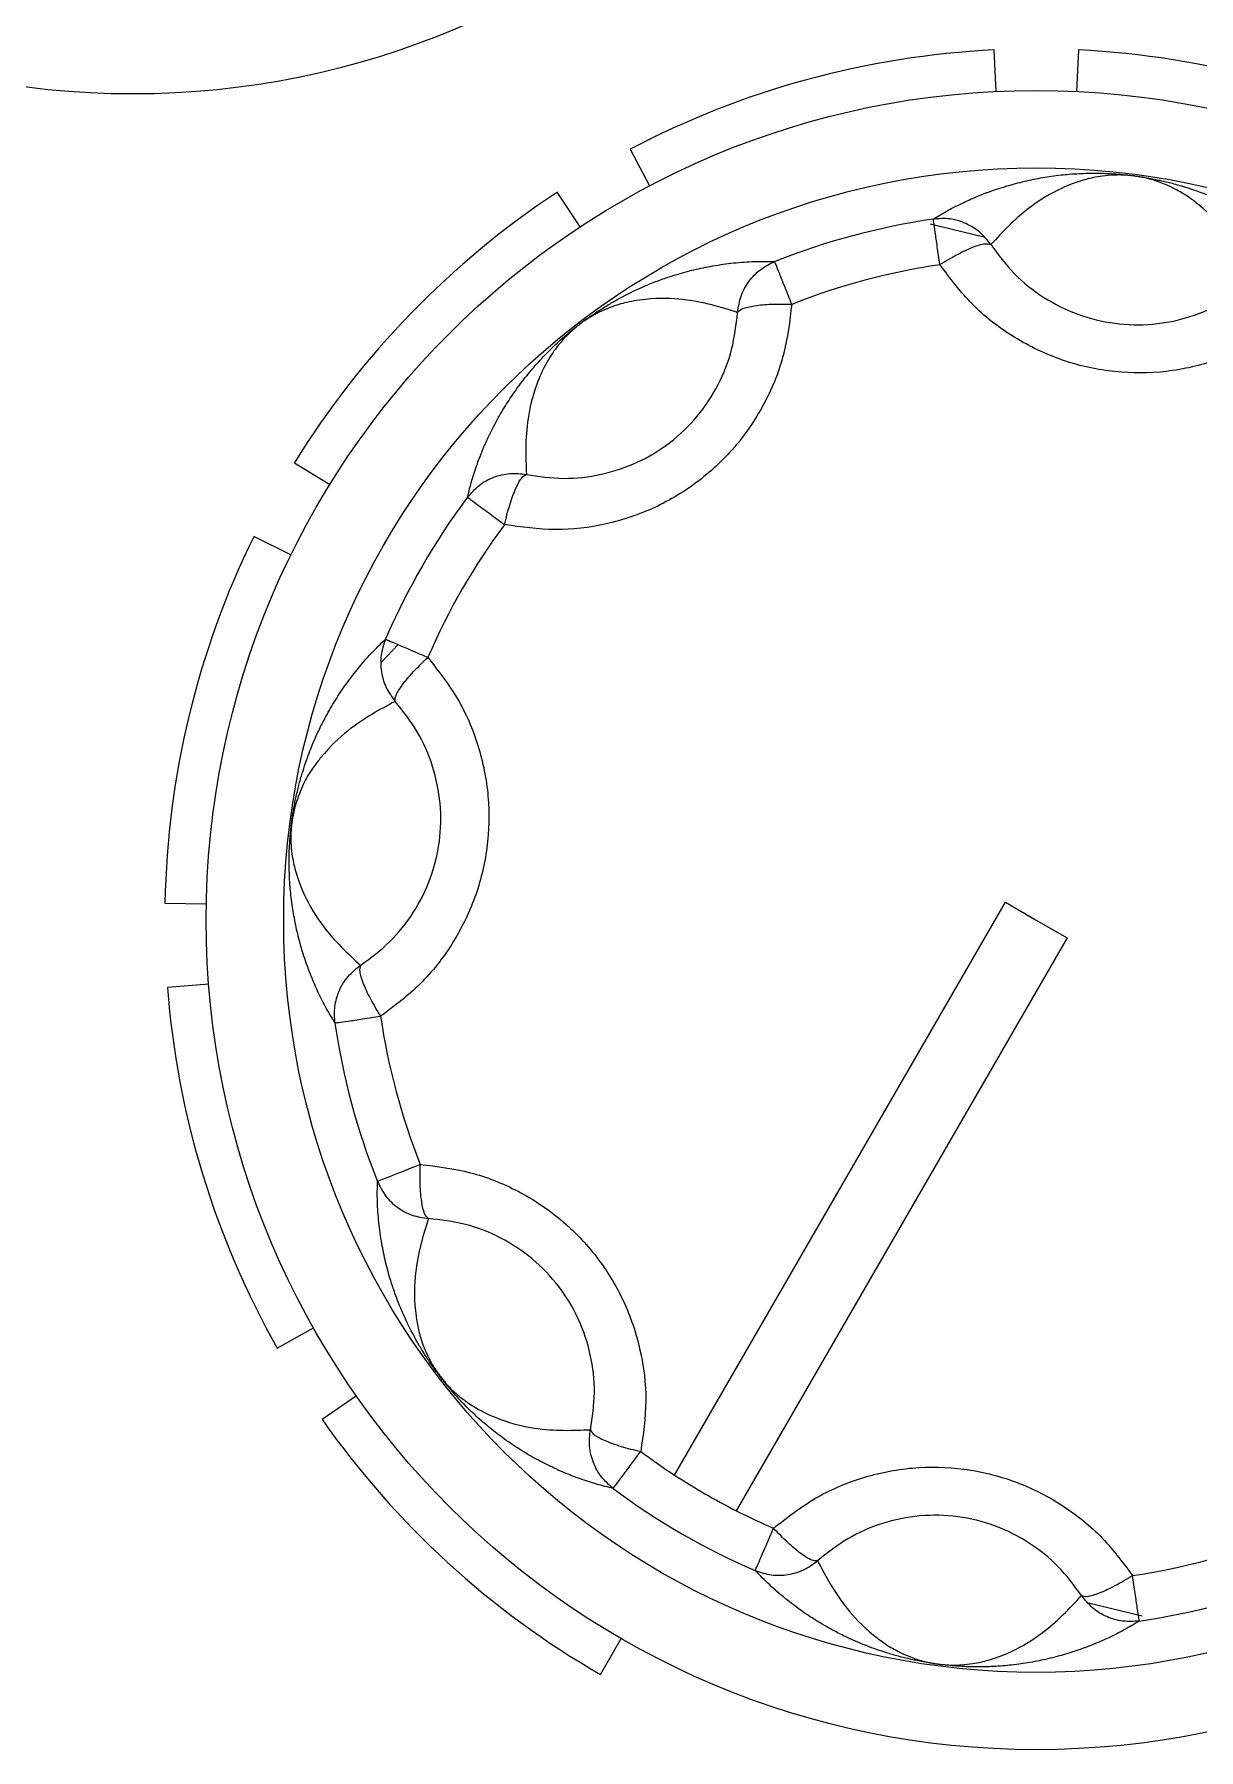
# Model space of a CAD drawing. Extents: x 90 to 120, y 105 to 234.
# Drawn here: x 100.52 to 110.34, y 179.08 to 193.55 of the extents above; entities that cross this region are included whole.
import ezdxf

# ---------------------------------------------------------------- set-up
doc = ezdxf.new("R2010")
doc.units = 0
doc.layers.get('0').update_dxf_attribs({"linetype": 'CONTINUOUS'})

msp = doc.modelspace()

# ---------------------------------------------------------------- linework, layer by layer
at = {"color": 7, "linetype": 'CONTINUOUS'}
for p, q in [((108.632, 193.069), (108.615, 193.419)), ((109.327, 193.419), (109.31, 193.069)), ((105.546, 192.58), (105.709, 192.271)), ((105.124, 191.926), (104.932, 192.218)), ((108.077, 191.951), (108.53, 191.842)), ((102.715, 189.936), (103.013, 189.752)), ((102.685, 189.158), (102.371, 189.312)), ((103.447, 188.25), (103.59, 188.401)), ((101.622, 186.22), (101.972, 186.213)), ((105.921, 181.394), (108.711, 186.227)), ((108.711, 186.227), (108.971, 186.077)), ((108.971, 186.077), (109.231, 185.927)), ((109.231, 185.927), (106.44, 181.094)), ((101.992, 185.535), (101.643, 185.508)), ((102.57, 182.464), (102.875, 182.636)), ((103.237, 182.062), (102.95, 181.862)), ((109.865, 180.204), (109.412, 180.313)), ((105.296, 179.712), (105.471, 180.015))]:
    msp.add_line(p, q, dxfattribs=at)
for centre, radius in [((101.351, 200.047), 7), ((108.971, 186.077), 7), ((108.971, 186.077), 6.347), ((108.971, 186.077), 6.347)]:
    msp.add_circle(centre, radius, dxfattribs=at)
for radius, start, end in [(7.35, 92.7778, 117.7778), (7.35, 62.2222, 87.2222), (7.35, 123.3333, 148.3333), (5.978, 98.3541, 111.6461), (5.589, 98.3541, 111.6461), (5.978, 143.3541, 156.6461), (7.35, 153.8889, 178.8889), (5.589, 143.3541, 156.6461), (7.35, 184.4444, 209.4444), (5.589, 188.3541, 201.6461), (5.978, 188.3541, 201.6461), (7.35, 215, 240), (5.589, 233.3541, 236.9233), (5.589, 236.9233, 243.0767), (5.978, 233.3541, 246.6461), (5.589, 243.0767, 246.6461), (5.589, 278.3541, 291.6461), (5.978, 278.3541, 291.6461)]:
    msp.add_arc((108.971, 186.077), radius, start, end, dxfattribs=at)
for points, knots in [([(108.103, 191.992), (108.143, 192.016), (108.222, 192.064), (108.348, 192.128), (108.441, 192.17), (108.492, 192.19), (108.506, 192.196), (108.52, 192.201), (108.533, 192.207), (108.547, 192.212), (108.561, 192.217), (108.616, 192.237), (108.712, 192.269), (108.862, 192.31), (109.012, 192.341), (109.162, 192.363), (109.311, 192.376), (109.459, 192.38), (109.587, 192.377), (109.7, 192.368), (109.757, 192.362), (109.794, 192.357), (109.826, 192.353), (109.864, 192.347), (109.94, 192.334), (110.032, 192.315), (110.133, 192.29), (110.27, 192.25), (110.422, 192.195), (110.56, 192.134), (110.665, 192.081), (110.743, 192.038), (110.812, 191.997), (110.879, 191.954), (110.976, 191.889), (111.094, 191.798), (111.227, 191.683), (111.301, 191.606), (111.341, 191.565)], [0, 0, 0, 0, 0.078391, 0.150163, 0.207851, 0.214007, 0.220098, 0.226125, 0.232087, 0.237984, 0.243817, 0.249586, 0.307037, 0.356885, 0.399143, 0.433836, 0.461003, 0.480736, 0.493286, 0.497165, 0.498669, 0.500022, 0.500977, 0.501991, 0.504361, 0.511152, 0.521242, 0.534847, 0.56656, 0.609017, 0.640733, 0.665147, 0.691564, 0.719987, 0.750416, 0.824975, 0.908168, 1, 1, 1, 1]), ([(110.815, 191.484), (110.746, 191.616), (110.639, 191.817), (110.421, 192.052), (110.264, 192.173), (110.162, 192.238), (110.044, 192.293), (109.927, 192.331), (109.844, 192.348), (109.818, 192.352), (109.797, 192.355), (109.775, 192.358), (109.748, 192.36), (109.71, 192.363), (109.655, 192.364), (109.58, 192.361), (109.476, 192.348), (109.331, 192.313), (109.126, 192.231), (108.841, 192.05), (108.69, 191.886), (108.589, 191.776)], [0, 0, 0, 0, 0.25102, 0.382673, 0.417101, 0.451457, 0.485547, 0.496713, 0.498407, 0.499196, 0.499947, 0.500693, 0.501474, 0.503156, 0.506772, 0.514355, 0.529809, 0.560982, 0.623576, 0.748979, 1, 1, 1, 1]), ([(108.589, 191.776), (108.56, 191.813), (108.501, 191.886), (108.379, 191.959), (108.243, 192.001), (108.149, 191.995), (108.103, 191.992)], [0, 0, 0, 0, 0.25, 0.5, 0.75, 1, 1, 1, 1]), ([(108.159, 191.608), (108.209, 191.638), (108.309, 191.698), (108.442, 191.759), (108.545, 191.791), (108.574, 191.781), (108.589, 191.776)], [0, 0, 0, 0, 0.2500007, 0.5, 0.7499993, 1, 1, 1, 1]), ([(108.589, 191.776), (108.651, 191.692), (108.776, 191.522), (109.029, 191.322), (109.317, 191.177), (109.632, 191.1), (109.956, 191.094), (110.272, 191.158), (110.568, 191.287), (110.733, 191.418), (110.815, 191.484)], [0, 0, 0, 0, 0.126286, 0.251681, 0.376065, 0.499528, 0.623751, 0.747882, 0.873447, 1, 1, 1, 1]), ([(104.175, 189.645), (104.186, 189.692), (104.208, 189.781), (104.252, 189.916), (104.289, 190.011), (104.31, 190.062), (104.316, 190.075), (104.322, 190.089), (104.328, 190.102), (104.334, 190.115), (104.34, 190.129), (104.364, 190.182), (104.41, 190.273), (104.487, 190.407), (104.571, 190.535), (104.662, 190.657), (104.758, 190.771), (104.86, 190.879), (104.952, 190.967), (105.038, 191.041), (105.083, 191.077), (105.113, 191.1), (105.138, 191.119), (105.169, 191.142), (105.232, 191.187), (105.311, 191.238), (105.4, 191.292), (105.525, 191.361), (105.672, 191.43), (105.811, 191.484), (105.924, 191.52), (106.01, 191.545), (106.087, 191.565), (106.165, 191.582), (106.28, 191.604), (106.427, 191.624), (106.602, 191.636), (106.71, 191.635), (106.766, 191.634)], [0, 0, 0, 0, 0.078391, 0.150163, 0.207851, 0.214007, 0.220098, 0.226125, 0.232087, 0.237984, 0.243817, 0.249586, 0.307037, 0.356885, 0.399143, 0.433836, 0.461003, 0.480736, 0.493286, 0.497165, 0.498669, 0.500022, 0.500977, 0.501991, 0.504361, 0.511152, 0.521242, 0.534847, 0.56656, 0.609017, 0.640733, 0.665147, 0.691564, 0.719987, 0.750416, 0.824975, 0.908168, 1, 1, 1, 1]), ([(106.452, 191.204), (106.46, 191.251), (106.474, 191.343), (106.543, 191.468), (106.64, 191.571), (106.724, 191.613), (106.766, 191.634)], [0, 0, 0, 0, 0.25, 0.5, 0.75, 1, 1, 1, 1]), ([(111.187, 191.209), (111.074, 191.12), (110.849, 190.944), (110.447, 190.772), (110.018, 190.685), (109.578, 190.695), (109.152, 190.799), (108.761, 190.994), (108.417, 191.262), (108.245, 191.492), (108.159, 191.608)], [0, 0, 0, 0, 0.1251185, 0.2500335, 0.3753378, 0.5000418, 0.6249935, 0.7499237, 0.8739243, 1, 1, 1, 1]), ([(106.909, 191.273), (106.892, 191.131), (106.858, 190.846), (106.695, 190.441), (106.454, 190.076), (106.136, 189.772), (105.76, 189.544), (105.347, 189.406), (104.913, 189.352), (104.629, 189.393), (104.486, 189.414)], [0, 0, 0, 0, 0.124938, 0.249963, 0.374872, 0.500081, 0.624831, 0.749849, 0.873923, 1, 1, 1, 1]), ([(106.452, 191.204), (106.31, 191.248), (106.092, 191.316), (105.772, 191.327), (105.575, 191.302), (105.457, 191.276), (105.335, 191.231), (105.225, 191.175), (105.155, 191.129), (105.133, 191.113), (105.116, 191.1), (105.099, 191.087), (105.078, 191.07), (105.049, 191.044), (105.009, 191.006), (104.959, 190.952), (104.894, 190.869), (104.817, 190.741), (104.73, 190.538), (104.656, 190.208), (104.665, 189.986), (104.671, 189.837)], [0, 0, 0, 0, 0.25102, 0.382673, 0.417101, 0.451457, 0.485547, 0.496713, 0.498407, 0.499196, 0.499947, 0.500693, 0.501474, 0.503156, 0.506772, 0.514355, 0.529809, 0.560982, 0.623576, 0.748979, 1, 1, 1, 1]), ([(104.671, 189.837), (104.775, 189.821), (104.983, 189.79), (105.304, 189.828), (105.61, 189.928), (105.887, 190.096), (106.121, 190.321), (106.299, 190.591), (106.416, 190.891), (106.44, 191.1), (106.452, 191.204)], [0, 0, 0, 0, 0.126452, 0.251895, 0.376378, 0.49948, 0.624235, 0.748201, 0.873616, 1, 1, 1, 1]), ([(106.452, 191.204), (106.463, 191.216), (106.483, 191.238), (106.589, 191.262), (106.734, 191.276), (106.851, 191.274), (106.909, 191.273)], [0, 0, 0, 0, 0.250001, 0.5, 0.749999, 1, 1, 1, 1]), ([(104.175, 189.645), (104.206, 189.68), (104.268, 189.751), (104.393, 189.818), (104.531, 189.853), (104.624, 189.842), (104.671, 189.837)], [0, 0, 0, 0, 0.25, 0.5, 0.75, 1, 1, 1, 1]), ([(104.486, 189.414), (104.5, 189.47), (104.529, 189.583), (104.58, 189.72), (104.63, 189.816), (104.657, 189.83), (104.671, 189.837)], [0, 0, 0, 0, 0.250001, 0.5, 0.749999, 1, 1, 1, 1]), ([(103.057, 185.209), (103.032, 185.25), (102.985, 185.328), (102.92, 185.455), (102.879, 185.548), (102.858, 185.599), (102.853, 185.612), (102.847, 185.626), (102.842, 185.64), (102.837, 185.653), (102.832, 185.667), (102.811, 185.722), (102.779, 185.819), (102.739, 185.968), (102.708, 186.118), (102.686, 186.269), (102.673, 186.417), (102.669, 186.566), (102.672, 186.693), (102.681, 186.806), (102.687, 186.864), (102.691, 186.9), (102.696, 186.932), (102.701, 186.971), (102.714, 187.047), (102.733, 187.138), (102.758, 187.24), (102.798, 187.376), (102.853, 187.529), (102.914, 187.666), (102.967, 187.771), (103.011, 187.85), (103.051, 187.918), (103.094, 187.986), (103.16, 188.082), (103.25, 188.201), (103.365, 188.333), (103.443, 188.408), (103.483, 188.447)], [0, 0, 0, 0, 0.078391, 0.150163, 0.207851, 0.214007, 0.220098, 0.226125, 0.232087, 0.237984, 0.243817, 0.249586, 0.307037, 0.356885, 0.399143, 0.433836, 0.461003, 0.480736, 0.493286, 0.497165, 0.498669, 0.500022, 0.500977, 0.501991, 0.504361, 0.511152, 0.521242, 0.534847, 0.56656, 0.609017, 0.640733, 0.665147, 0.691564, 0.719987, 0.750416, 0.824975, 0.908168, 1, 1, 1, 1]), ([(103.483, 188.447), (103.468, 188.403), (103.438, 188.314), (103.443, 188.172), (103.482, 188.035), (103.537, 187.96), (103.565, 187.922)], [0, 0, 0, 0, 0.25, 0.5, 0.75, 1, 1, 1, 1]), ([(103.84, 188.293), (103.928, 188.18), (104.105, 187.955), (104.277, 187.553), (104.363, 187.124), (104.354, 186.685), (104.249, 186.258), (104.055, 185.868), (103.786, 185.523), (103.557, 185.352), (103.441, 185.265)], [0, 0, 0, 0, 0.125119, 0.250033, 0.375338, 0.500042, 0.624994, 0.749924, 0.873924, 1, 1, 1, 1]), ([(103.565, 187.922), (103.564, 187.937), (103.563, 187.968), (103.62, 188.059), (103.714, 188.172), (103.798, 188.253), (103.84, 188.293)], [0, 0, 0, 0, 0.2500007, 0.5, 0.7499993, 1, 1, 1, 1]), ([(103.565, 187.922), (103.433, 187.852), (103.232, 187.746), (102.997, 187.527), (102.876, 187.37), (102.81, 187.269), (102.756, 187.15), (102.717, 187.033), (102.701, 186.951), (102.697, 186.925), (102.693, 186.903), (102.691, 186.881), (102.688, 186.855), (102.685, 186.816), (102.684, 186.761), (102.687, 186.687), (102.7, 186.583), (102.736, 186.438), (102.818, 186.232), (102.999, 185.947), (103.163, 185.796), (103.272, 185.695)], [0, 0, 0, 0, 0.25102, 0.382673, 0.417101, 0.451457, 0.485547, 0.496713, 0.498407, 0.499196, 0.499947, 0.500693, 0.501474, 0.503156, 0.506772, 0.514355, 0.529809, 0.560982, 0.623576, 0.748979, 1, 1, 1, 1]), ([(103.272, 185.695), (103.357, 185.758), (103.526, 185.883), (103.726, 186.135), (103.871, 186.423), (103.949, 186.738), (103.955, 187.062), (103.89, 187.378), (103.761, 187.674), (103.63, 187.839), (103.565, 187.922)], [0, 0, 0, 0, 0.126286, 0.251681, 0.376065, 0.499528, 0.623751, 0.747882, 0.873447, 1, 1, 1, 1]), ([(103.057, 185.209), (103.054, 185.256), (103.048, 185.349), (103.089, 185.485), (103.162, 185.607), (103.235, 185.666), (103.272, 185.695)], [0, 0, 0, 0, 0.25, 0.5, 0.75, 1, 1, 1, 1]), ([(103.272, 185.695), (103.267, 185.681), (103.258, 185.652), (103.29, 185.548), (103.351, 185.415), (103.411, 185.315), (103.441, 185.265)], [0, 0, 0, 0, 0.250001, 0.5, 0.749999, 1, 1, 1, 1]), ([(103.844, 183.559), (103.833, 183.569), (103.81, 183.59), (103.786, 183.695), (103.773, 183.841), (103.775, 183.957), (103.776, 184.016)], [0, 0, 0, 0, 0.250001, 0.5, 0.749999, 1, 1, 1, 1]), ([(103.776, 184.016), (103.918, 183.999), (104.202, 183.964), (104.607, 183.802), (104.972, 183.56), (105.276, 183.243), (105.505, 182.867), (105.643, 182.453), (105.697, 182.019), (105.656, 181.736), (105.635, 181.593)], [0, 0, 0, 0, 0.124938, 0.249963, 0.374872, 0.500081, 0.624831, 0.749849, 0.873923, 1, 1, 1, 1]), ([(105.403, 181.281), (105.357, 181.293), (105.268, 181.315), (105.133, 181.359), (105.038, 181.395), (104.987, 181.416), (104.973, 181.422), (104.96, 181.428), (104.947, 181.434), (104.933, 181.44), (104.92, 181.446), (104.867, 181.471), (104.775, 181.516), (104.641, 181.593), (104.513, 181.677), (104.391, 181.768), (104.277, 181.864), (104.169, 181.966), (104.081, 182.059), (104.008, 182.145), (103.972, 182.19), (103.949, 182.219), (103.929, 182.244), (103.906, 182.276), (103.861, 182.338), (103.81, 182.417), (103.756, 182.506), (103.688, 182.631), (103.619, 182.778), (103.565, 182.918), (103.528, 183.03), (103.503, 183.116), (103.483, 183.193), (103.466, 183.271), (103.444, 183.386), (103.424, 183.534), (103.412, 183.709), (103.414, 183.816), (103.415, 183.872)], [0, 0, 0, 0, 0.078391, 0.1501634, 0.2078513, 0.2140069, 0.2200979, 0.2261245, 0.2320866, 0.2379843, 0.2438174, 0.2495861, 0.3070371, 0.3568849, 0.3991435, 0.4338356, 0.4610033, 0.4807364, 0.4932857, 0.4971651, 0.4986689, 0.500022, 0.5009771, 0.501991, 0.5043605, 0.5111517, 0.5212419, 0.5348466, 0.5665601, 0.6090165, 0.6407334, 0.6651471, 0.6915643, 0.7199867, 0.7504156, 0.8249751, 0.9081676, 1, 1, 1, 1]), ([(103.415, 183.872), (103.436, 183.83), (103.477, 183.746), (103.581, 183.649), (103.705, 183.58), (103.798, 183.566), (103.844, 183.559)], [0, 0, 0, 0, 0.25, 0.5, 0.75, 1, 1, 1, 1]), ([(103.844, 183.559), (103.8, 183.416), (103.733, 183.199), (103.721, 182.878), (103.747, 182.682), (103.772, 182.564), (103.817, 182.441), (103.873, 182.331), (103.92, 182.261), (103.935, 182.24), (103.948, 182.222), (103.962, 182.205), (103.979, 182.184), (104.004, 182.155), (104.042, 182.115), (104.097, 182.065), (104.18, 182.001), (104.307, 181.923), (104.51, 181.836), (104.84, 181.762), (105.063, 181.771), (105.211, 181.777)], [0, 0, 0, 0, 0.25102, 0.382673, 0.417101, 0.451457, 0.485547, 0.496713, 0.498407, 0.499196, 0.499947, 0.500693, 0.501474, 0.503156, 0.506772, 0.514355, 0.529809, 0.560982, 0.623576, 0.748979, 1, 1, 1, 1]), ([(105.211, 181.777), (105.227, 181.882), (105.259, 182.09), (105.221, 182.41), (105.12, 182.716), (104.952, 182.994), (104.727, 183.227), (104.458, 183.405), (104.158, 183.523), (103.949, 183.547), (103.844, 183.559)], [0, 0, 0, 0, 0.126451, 0.251895, 0.376378, 0.49948, 0.624235, 0.748201, 0.873616, 1, 1, 1, 1]), ([(105.403, 181.281), (105.368, 181.312), (105.298, 181.374), (105.231, 181.5), (105.196, 181.637), (105.206, 181.731), (105.211, 181.777)], [0, 0, 0, 0, 0.25, 0.5, 0.75, 1, 1, 1, 1]), ([(105.211, 181.777), (105.218, 181.764), (105.232, 181.737), (105.328, 181.686), (105.465, 181.635), (105.578, 181.607), (105.635, 181.593)], [0, 0, 0, 0, 0.250001, 0.5, 0.749999, 1, 1, 1, 1]), ([(106.755, 180.946), (106.868, 181.034), (107.093, 181.211), (107.495, 181.383), (107.924, 181.47), (108.364, 181.46), (108.79, 181.356), (109.181, 181.161), (109.525, 180.892), (109.697, 180.663), (109.783, 180.547)], [0, 0, 0, 0, 0.125119, 0.250033, 0.375338, 0.500042, 0.624994, 0.749924, 0.873924, 1, 1, 1, 1]), ([(109.353, 180.378), (109.291, 180.463), (109.166, 180.632), (108.913, 180.832), (108.625, 180.977), (108.31, 181.055), (107.986, 181.061), (107.67, 180.997), (107.374, 180.867), (107.209, 180.737), (107.127, 180.671)], [0, 0, 0, 0, 0.126286, 0.251681, 0.376065, 0.499528, 0.623751, 0.747882, 0.873447, 1, 1, 1, 1]), ([(107.127, 180.671), (107.111, 180.671), (107.081, 180.669), (106.989, 180.727), (106.877, 180.82), (106.796, 180.904), (106.755, 180.946)], [0, 0, 0, 0, 0.250001, 0.5, 0.749999, 1, 1, 1, 1]), ([(106.601, 180.589), (106.646, 180.574), (106.735, 180.545), (106.877, 180.549), (107.013, 180.588), (107.089, 180.643), (107.127, 180.671)], [0, 0, 0, 0, 0.25, 0.5, 0.75, 1, 1, 1, 1]), ([(107.127, 180.671), (107.196, 180.539), (107.303, 180.338), (107.521, 180.103), (107.678, 179.982), (107.78, 179.917), (107.898, 179.862), (108.015, 179.823), (108.098, 179.807), (108.124, 179.803), (108.145, 179.8), (108.167, 179.797), (108.194, 179.795), (108.232, 179.792), (108.287, 179.79), (108.362, 179.794), (108.466, 179.807), (108.611, 179.842), (108.816, 179.924), (109.101, 180.105), (109.252, 180.269), (109.353, 180.378)], [0, 0, 0, 0, 0.25102, 0.382673, 0.417101, 0.451457, 0.485547, 0.496713, 0.498407, 0.499196, 0.499947, 0.500693, 0.501474, 0.503156, 0.506772, 0.514355, 0.529809, 0.560982, 0.623576, 0.748979, 1, 1, 1, 1]), ([(109.84, 180.163), (109.799, 180.138), (109.72, 180.091), (109.594, 180.026), (109.501, 179.985), (109.45, 179.964), (109.436, 179.959), (109.422, 179.954), (109.409, 179.948), (109.395, 179.943), (109.381, 179.938), (109.326, 179.918), (109.23, 179.885), (109.08, 179.845), (108.93, 179.814), (108.78, 179.792), (108.631, 179.779), (108.483, 179.775), (108.355, 179.778), (108.242, 179.787), (108.185, 179.793), (108.148, 179.798), (108.116, 179.802), (108.078, 179.808), (108.002, 179.821), (107.91, 179.84), (107.809, 179.865), (107.672, 179.905), (107.52, 179.96), (107.382, 180.02), (107.277, 180.074), (107.199, 180.117), (107.13, 180.158), (107.063, 180.201), (106.966, 180.266), (106.848, 180.356), (106.715, 180.472), (106.641, 180.549), (106.601, 180.589)], [0, 0, 0, 0, 0.078391, 0.150163, 0.207851, 0.214007, 0.220098, 0.226125, 0.232087, 0.237984, 0.243817, 0.249586, 0.307037, 0.356885, 0.399143, 0.433836, 0.461003, 0.480736, 0.493286, 0.497165, 0.498669, 0.500022, 0.500977, 0.501991, 0.504361, 0.511152, 0.521242, 0.534847, 0.56656, 0.609017, 0.640733, 0.665147, 0.691564, 0.719987, 0.750416, 0.824975, 0.908168, 1, 1, 1, 1]), ([(109.353, 180.378), (109.368, 180.374), (109.397, 180.364), (109.5, 180.396), (109.633, 180.457), (109.733, 180.517), (109.783, 180.547)], [0, 0, 0, 0, 0.250001, 0.5, 0.749999, 1, 1, 1, 1]), ([(109.84, 180.163), (109.793, 180.16), (109.699, 180.154), (109.563, 180.195), (109.441, 180.268), (109.383, 180.342), (109.353, 180.378)], [0, 0, 0, 0, 0.25, 0.5, 0.75, 1, 1, 1, 1])]:
    msp.add_open_spline(points, degree=3, knots=knots, dxfattribs=at)
for points in [[(108.159, 191.608), (108.151, 191.659), (108.136, 191.763), (108.118, 191.886), (108.105, 191.972), (108.103, 191.985), (108.103, 191.992)], [(106.909, 191.273), (106.89, 191.321), (106.851, 191.419), (106.805, 191.535), (106.773, 191.615), (106.768, 191.627), (106.766, 191.634)], [(104.175, 189.645), (104.18, 189.641), (104.191, 189.633), (104.26, 189.582), (104.36, 189.508), (104.444, 189.445), (104.486, 189.414)], [(103.483, 188.447), (103.489, 188.444), (103.501, 188.439), (103.581, 188.405), (103.695, 188.356), (103.791, 188.314), (103.84, 188.293)], [(103.057, 185.209), (103.063, 185.21), (103.077, 185.212), (103.162, 185.224), (103.285, 185.242), (103.389, 185.258), (103.441, 185.265)], [(103.415, 183.872), (103.421, 183.875), (103.433, 183.88), (103.514, 183.912), (103.629, 183.958), (103.727, 183.996), (103.776, 184.016)], [(105.403, 181.281), (105.407, 181.287), (105.415, 181.297), (105.467, 181.367), (105.541, 181.466), (105.604, 181.551), (105.635, 181.593)], [(106.601, 180.589), (106.604, 180.596), (106.609, 180.608), (106.644, 180.687), (106.693, 180.801), (106.735, 180.898), (106.755, 180.946)], [(109.84, 180.163), (109.839, 180.17), (109.837, 180.183), (109.824, 180.268), (109.806, 180.391), (109.791, 180.495), (109.783, 180.547)]]:
    msp.add_open_spline(points, degree=3, dxfattribs=at)

doc.saveas('drawing.dxf')
